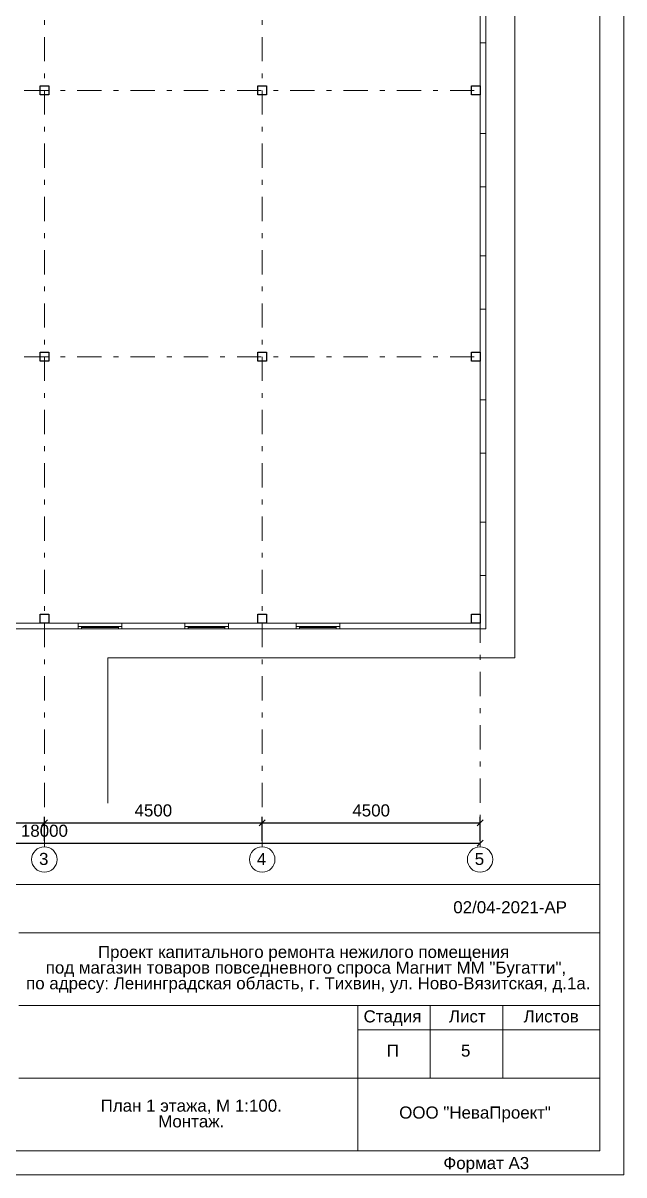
# Model space of a CAD drawing. Header units: metres. Extents: x 34 to 166, y -166 to -111.
# Drawn here: x 115.52 to 127.93, y -160.99 to -137.21 of the extents above; entities that cross this region are included whole.
import ezdxf
from ezdxf.enums import TextEntityAlignment as Align

# ---------------------------------------------------------------- set-up
doc = ezdxf.new("R2010")
doc.units = ezdxf.units.M
doc.header["$MEASUREMENT"] = 0
doc.linetypes.add('( Dashdot )', pattern=[1.001, 0.5, -0.25, 0.001, -0.25])
doc.styles.add('GOST 2.304', font='CS_Gost2304.shx')
doc.styles.get("Standard").update_dxf_attribs({"font": 'times.ttf'})
doc.styles.add('Style-Arial', font='arial.ttf')
doc.dimstyles.get("Standard").update_dxf_attribs({"dimtxt": 0.18, "dimasz": 0.18, "dimexe": 0.18, "dimexo": 0.0625, "dimgap": 0.09, "dimtad": 0, "dimtih": 1, "dimtoh": 1, "dimdec": 4, "dimzin": 0, "dimdsep": 46, "dimtxsty": 'Standard', "dimcen": 0.09, "dimadec": 0, "dimazin": 0, "dimtfac": 1, "dimtdec": 4, "dimtofl": 0, "dimtmove": 0, "dimatfit": 3, "dimfxl": 1, "dimtolj": 1, "dimtzin": 0, "dimarcsym": 0})

# ---------------------------------------------------------------- blocks, each defined once
blk = doc.blocks.new('*U9')
at = {"color": 7, "linetype": 'Continuous', "lineweight": 13, "flags": 128}
for points in [[(0.025, 0.45), (0.025, 0.38), (-0.025, 0.38), (-0.025, 0.45), (0.025, 0.45)], [(0.025, -0.38), (0.025, -0.45), (-0.025, -0.45), (-0.025, -0.38), (0.025, -0.38)]]:
    blk.add_lwpolyline(points, close=True, dxfattribs=at)
at = {"color": 7, "linetype": 'Continuous', "lineweight": 0, "flags": 128}
blk.add_lwpolyline([(0, -0.38), (0, 0.38), (-0.025, 0.38), (-0.025, -0.38), (0, -0.38)], close=True, dxfattribs=at)
blk = doc.blocks.new('*U216')
at = {"color": 7, "linetype": 'Continuous', "lineweight": 13}
for p, q in [((14.013, 20.002), (14.013, -19.998)), ((-4.487, -14.498), (14.013, -14.498)), ((2.013, -15.498), (14.013, -15.498)), ((2.013, -16.998), (14.013, -16.998)), ((9.013, -17.498), (14.013, -17.498)), ((2.013, -18.498), (14.013, -18.498)), ((-12.926, -19.998), (14.013, -19.998))]:
    blk.add_line(p, q, dxfattribs=at)
at = {"color": 7, "linetype": 'Continuous', "lineweight": 0, "flags": 128}
blk.add_lwpolyline([(14.513, 20.502), (-14.487, 20.502), (-14.487, -20.498), (14.513, -20.498), (14.513, 20.502)], close=True, dxfattribs=at)
at = {"color": 7, "linetype": 'Continuous', "lineweight": 13, "flags": 128}
for points in [[(9.013, -16.998), (9.013, -19.998)], [(10.513, -16.998), (10.513, -18.498)], [(12.013, -16.998), (12.013, -18.498)]]:
    blk.add_lwpolyline(points, dxfattribs=at)
at = {"color": 7, "linetype": 'Continuous', "lineweight": 0, "style": 'Style-Arial'}
for s, p in [('Стадия', (9.731, -17.223)), ('Лист', (11.276, -17.223)), ('Листов', (13.009, -17.223)), ('ООО "НеваПроект"', (11.436, -19.209)), ('Формат А3', (11.669, -20.252))]:
    blk.add_text(s, height=0.25, dxfattribs=at).set_placement(p, align=Align.MIDDLE_CENTER)
blk = doc.blocks.new('_Oblique')
at = {"color": 0, "linetype": 'ByBlock', "lineweight": -2}
blk.add_line((0.5, 0.5), (-0.5, -0.5), dxfattribs=at)
blk = doc.blocks.new('*D1086')
at = {"color": 0, "linetype": 'Continuous', "lineweight": -2, "transparency": 16777216}
for p, q in [((106.957, -154.091), (106.957, -154.015)), ((106.957, -154.14), (124.957, -154.14)), ((124.957, -154.091), (124.957, -154.015))]:
    blk.add_line(p, q, dxfattribs=at)
at = {"layer": 'Defpoints', "color": 0, "linetype": 'Continuous', "lineweight": 30, "transparency": 16777216}
for p in [(124.957, -154.14), (106.957, -154.216), (124.957, -154.216)]:
    blk.add_point(p, dxfattribs=at)
at = {"color": 0, "linetype": 'Continuous', "lineweight": -2, "transparency": 16777216, "xscale": 0.125, "yscale": 0.125, "zscale": 0.125, "rotation": 180}
blk.add_blockref('_Oblique', (106.957, -154.14), dxfattribs=at)
at = {"color": 0, "linetype": 'Continuous', "lineweight": -2, "transparency": 16777216, "xscale": 0.125, "yscale": 0.125, "zscale": 0.125}
blk.add_blockref('_Oblique', (124.957, -154.14), dxfattribs=at)
at = {"color": 0, "linetype": 'Continuous', "lineweight": 0, "transparency": 16777216, "insert": (115.957, -153.887), "char_height": 0.25, "attachment_point": 5, "style": 'Style-Arial'}
blk.add_mtext('\\A1;18000', dxfattribs=at)
blk = doc.blocks.new('*D1087')
at = {"color": 0, "linetype": 'Continuous', "lineweight": -2, "transparency": 16777216}
for p, q in [((111.457, -154.091), (111.457, -153.595)), ((115.957, -154.091), (115.957, -153.595)), ((111.457, -153.72), (115.957, -153.72))]:
    blk.add_line(p, q, dxfattribs=at)
at = {"layer": 'Defpoints', "color": 0, "linetype": 'Continuous', "lineweight": 30, "transparency": 16777216}
for p in [(115.957, -153.72), (111.457, -154.216), (115.957, -154.216)]:
    blk.add_point(p, dxfattribs=at)
at = {"color": 0, "linetype": 'Continuous', "lineweight": -2, "transparency": 16777216, "xscale": 0.125, "yscale": 0.125, "zscale": 0.125, "rotation": 180}
blk.add_blockref('_Oblique', (111.457, -153.72), dxfattribs=at)
at = {"color": 0, "linetype": 'Continuous', "lineweight": -2, "transparency": 16777216, "xscale": 0.125, "yscale": 0.125, "zscale": 0.125}
blk.add_blockref('_Oblique', (115.957, -153.72), dxfattribs=at)
at = {"color": 0, "linetype": 'Continuous', "lineweight": 0, "transparency": 16777216, "insert": (113.707, -153.467), "char_height": 0.25, "attachment_point": 5, "style": 'Style-Arial'}
blk.add_mtext('\\A1;4500', dxfattribs=at)
blk = doc.blocks.new('*D1088')
at = {"color": 0, "linetype": 'Continuous', "lineweight": -2, "transparency": 16777216}
for p, q in [((115.957, -154.091), (115.957, -153.595)), ((120.457, -154.091), (120.457, -153.595)), ((115.957, -153.72), (120.457, -153.72))]:
    blk.add_line(p, q, dxfattribs=at)
at = {"layer": 'Defpoints', "color": 0, "linetype": 'Continuous', "lineweight": 30, "transparency": 16777216}
for p in [(120.457, -153.72), (115.957, -154.216), (120.457, -154.216)]:
    blk.add_point(p, dxfattribs=at)
at = {"color": 0, "linetype": 'Continuous', "lineweight": -2, "transparency": 16777216, "xscale": 0.125, "yscale": 0.125, "zscale": 0.125, "rotation": 180}
blk.add_blockref('_Oblique', (115.957, -153.72), dxfattribs=at)
at = {"color": 0, "linetype": 'Continuous', "lineweight": -2, "transparency": 16777216, "xscale": 0.125, "yscale": 0.125, "zscale": 0.125}
blk.add_blockref('_Oblique', (120.457, -153.72), dxfattribs=at)
at = {"color": 0, "linetype": 'Continuous', "lineweight": 0, "transparency": 16777216, "insert": (118.207, -153.467), "char_height": 0.25, "attachment_point": 5, "style": 'Style-Arial'}
blk.add_mtext('\\A1;4500', dxfattribs=at)
blk = doc.blocks.new('*D1089')
at = {"color": 0, "linetype": 'Continuous', "lineweight": -2, "transparency": 16777216}
for p, q in [((120.457, -154.091), (120.457, -153.595)), ((124.957, -154.091), (124.957, -153.595)), ((120.457, -153.72), (124.957, -153.72))]:
    blk.add_line(p, q, dxfattribs=at)
at = {"layer": 'Defpoints', "color": 0, "linetype": 'Continuous', "lineweight": 30, "transparency": 16777216}
for p in [(124.957, -153.72), (120.457, -154.216), (124.957, -154.216)]:
    blk.add_point(p, dxfattribs=at)
at = {"color": 0, "linetype": 'Continuous', "lineweight": -2, "transparency": 16777216, "xscale": 0.125, "yscale": 0.125, "zscale": 0.125, "rotation": 180}
blk.add_blockref('_Oblique', (120.457, -153.72), dxfattribs=at)
at = {"color": 0, "linetype": 'Continuous', "lineweight": -2, "transparency": 16777216, "xscale": 0.125, "yscale": 0.125, "zscale": 0.125}
blk.add_blockref('_Oblique', (124.957, -153.72), dxfattribs=at)
at = {"color": 0, "linetype": 'Continuous', "lineweight": 0, "transparency": 16777216, "insert": (122.707, -153.467), "char_height": 0.25, "attachment_point": 5, "style": 'Style-Arial'}
blk.add_mtext('\\A1;4500', dxfattribs=at)

msp = doc.modelspace()

# ---------------------------------------------------------------- linework, layer by layer
at = {"color": 1, "linetype": '( Dashdot )', "lineweight": 0}
for p, q in [((124.95666554, -122.00613779), (124.95666554, -154.21613779)), ((115.95666554, -122.09613779), (115.95666554, -154.21613779)), ((120.45666554, -122.09613779), (120.45666554, -154.21613779)), ((102.33666554, -138.59613779), (124.95666554, -138.59613779)), ((102.33666554, -144.09613779), (124.95666554, -144.09613779)), ((102.33666554, -149.59613779), (124.95666554, -149.59613779))]:
    msp.add_line(p, q, dxfattribs=at)
at = {"color": 7, "linetype": 'Continuous', "lineweight": 0}
for p, q in [((125.67666554, -150.31613779), (125.67666554, -132.46613779)), ((117.26666554, -150.31613779), (125.67666554, -150.31613779)), ((117.26666554, -153.31613779), (117.26666554, -150.31613779))]:
    msp.add_line(p, q, dxfattribs=at)
at = {"color": 7, "linetype": 'Continuous', "lineweight": 13}
for p, q in [((124.95666554, -137.61613779), (125.07666554, -137.61613779)), ((124.95666554, -139.48613779), (124.95666554, -137.61613779)), ((125.07666554, -139.48613779), (125.07666554, -137.61613779)), ((124.95666554, -139.48613779), (125.07666554, -139.48613779)), ((124.95666554, -140.58613779), (125.07666554, -140.58613779)), ((124.95666554, -142.01613779), (124.95666554, -140.58613779)), ((125.07666554, -142.01613779), (125.07666554, -140.58613779)), ((124.95666554, -142.01613779), (125.07666554, -142.01613779)), ((124.95666554, -144.98613779), (124.95666554, -143.11613779)), ((124.95666554, -143.11613779), (125.07666554, -143.11613779)), ((125.07666554, -144.98613779), (125.07666554, -143.11613779)), ((124.95666554, -144.98613779), (125.07666554, -144.98613779)), ((124.95666554, -146.08613779), (125.07666554, -146.08613779)), ((124.95666554, -147.51613779), (124.95666554, -146.08613779)), ((125.07666554, -147.51613779), (125.07666554, -146.08613779)), ((124.95666554, -147.51613779), (125.07666554, -147.51613779)), ((124.95666554, -149.59613779), (124.95666554, -148.61613779)), ((124.95666554, -148.61613779), (125.07666554, -148.61613779)), ((125.07666554, -149.71613779), (125.07666554, -148.61613779)), ((115.25666554, -149.59613779), (116.65666554, -149.59613779)), ((116.65666554, -149.59613779), (116.65666554, -149.71613779)), ((117.55666554, -149.59613779), (117.55666554, -149.71613779)), ((117.55666554, -149.59613779), (118.85666554, -149.59613779)), ((118.85666554, -149.59613779), (118.85666554, -149.71613779)), ((119.75666554, -149.59613779), (119.75666554, -149.71613779)), ((119.75666554, -149.59613779), (121.15666554, -149.59613779)), ((121.15666554, -149.59613779), (121.15666554, -149.71613779)), ((122.05666554, -149.59613779), (122.05666554, -149.71613779)), ((122.05666554, -149.59613779), (124.95666554, -149.59613779)), ((115.25666554, -149.71613779), (116.65666554, -149.71613779)), ((117.55666554, -149.71613779), (118.85666554, -149.71613779)), ((119.75666554, -149.71613779), (121.15666554, -149.71613779)), ((122.05666554, -149.71613779), (125.07666554, -149.71613779))]:
    msp.add_line(p, q, dxfattribs=at)
at = {"color": 7, "linetype": 'Continuous', "lineweight": 0, "flags": 128}
for points in [[(124.95666554, -136.51613779), (125.07666554, -136.51613779), (125.07666554, -137.61613779), (124.95666554, -137.61613779), (124.95666554, -136.51613779)], [(124.95666554, -139.48613779), (125.07666554, -139.48613779), (125.07666554, -140.58613779), (124.95666554, -140.58613779), (124.95666554, -139.48613779)], [(124.95666554, -142.01613779), (125.07666554, -142.01613779), (125.07666554, -143.11613779), (124.95666554, -143.11613779), (124.95666554, -142.01613779)], [(124.95666554, -144.98613779), (125.07666554, -144.98613779), (125.07666554, -146.08613779), (124.95666554, -146.08613779), (124.95666554, -144.98613779)], [(124.95666554, -147.51613779), (125.07666554, -147.51613779), (125.07666554, -148.61613779), (124.95666554, -148.61613779), (124.95666554, -147.51613779)], [(117.55666554, -149.59613779), (117.55666554, -149.71613779), (116.65666554, -149.71613779), (116.65666554, -149.59613779), (117.55666554, -149.59613779)], [(119.75666554, -149.59613779), (119.75666554, -149.71613779), (118.85666554, -149.71613779), (118.85666554, -149.59613779), (119.75666554, -149.59613779)], [(122.05666554, -149.59613779), (122.05666554, -149.71613779), (121.15666554, -149.71613779), (121.15666554, -149.59613779), (122.05666554, -149.59613779)]]:
    msp.add_lwpolyline(points, close=True, dxfattribs=at)
at = {"lineweight": 30, "flags": 128}
for points in [[(115.86666554, -138.50613779), (116.04666554, -138.50613779), (116.04666554, -138.68613779), (115.86666554, -138.68613779), (115.86666554, -138.50613779)], [(120.36666554, -138.50613779), (120.54666554, -138.50613779), (120.54666554, -138.68613779), (120.36666554, -138.68613779), (120.36666554, -138.50613779)], [(124.77666554, -138.50613779), (124.95666554, -138.50613779), (124.95666554, -138.68613779), (124.77666554, -138.68613779), (124.77666554, -138.50613779)], [(115.86666554, -144.00613779), (116.04666554, -144.00613779), (116.04666554, -144.18613779), (115.86666554, -144.18613779), (115.86666554, -144.00613779)], [(120.36666554, -144.00613779), (120.54666554, -144.00613779), (120.54666554, -144.18613779), (120.36666554, -144.18613779), (120.36666554, -144.00613779)], [(124.77666554, -144.00613779), (124.95666554, -144.00613779), (124.95666554, -144.18613779), (124.77666554, -144.18613779), (124.77666554, -144.00613779)], [(115.86666554, -149.41613779), (116.04666554, -149.41613779), (116.04666554, -149.59613779), (115.86666554, -149.59613779), (115.86666554, -149.41613779)], [(120.36666554, -149.41613779), (120.54666554, -149.41613779), (120.54666554, -149.59613779), (120.36666554, -149.59613779), (120.36666554, -149.41613779)], [(124.77666554, -149.41613779), (124.95666554, -149.41613779), (124.95666554, -149.59613779), (124.77666554, -149.59613779), (124.77666554, -149.41613779)]]:
    msp.add_lwpolyline(points, close=True, dxfattribs=at)
at = {"color": 7, "linetype": 'Continuous', "lineweight": 13}
for centre in [(115.95666554, -154.47949323), (120.45666554, -154.47949323), (124.95666554, -154.47949323)]:
    msp.add_circle(centre, 0.26335544, dxfattribs=at)

# ---------------------------------------------------------------- block references
msp.add_blockref('*U216', (113.41589045, -140.49590205), dxfattribs=at)
at = {"color": 7, "linetype": 'Continuous', "lineweight": 13, "rotation": 270}
for p in [(117.10670639, -149.6911746), (119.30670639, -149.6911746), (121.60670639, -149.6911746)]:
    msp.add_blockref('*U9', p, dxfattribs=at)

# ---------------------------------------------------------------- texts
at = {"color": 7, "linetype": 'Continuous', "lineweight": 30, "style": 'Style-Arial'}
for s, p in [('3', (115.84621012, -154.34278008)), ('4', (120.34621012, -154.34278008)), ('5', (124.84621012, -154.34278008))]:
    msp.add_text(s, height=0.25, dxfattribs=at).set_placement(p, align=Align.TOP_LEFT)
at = {"color": 7, "linetype": 'Continuous', "lineweight": 13, "style": 'Style-Arial'}
msp.add_text('02/04-2021-АР', height=0.25, dxfattribs=at).set_placement((125.57766248, -155.34029567), align=Align.TOP_CENTER)
at = {"color": 7, "linetype": 'Continuous', "lineweight": 13, "char_height": 0.25, "line_spacing_factor": 0.776524, "style": 'Style-Arial'}
for s, insert, attachment_point in [('Проект капитального ремонта нежилого помещения\\P под магазин товаров повседневного спроса Магнит ММ "Бугатти",\\P  по адресу: Ленинградская область, г. Тихвин, ул. Ново-Вязитская, д.1а.', (121.31067501, -156.26250002), 2), ('План 1 этажа, М 1:100.\\PМонтаж.\\P', (118.99110982, -159.72612045), 5)]:
    msp.add_mtext(s, dxfattribs=dict(at, insert=insert, attachment_point=attachment_point))
at = {"color": 7, "linetype": 'Continuous', "lineweight": 0, "char_height": 0.25, "attachment_point": 5, "line_spacing_factor": 0.72, "style": 'GOST 2.304'}
for s, insert in [('\\fArial|b0|i0|c204204|p39;П', (123.15432984, -158.42719638)), ('\\fArial|b0|i0|c204204|p39;5', (124.6596288, -158.42719638))]:
    msp.add_mtext(s, dxfattribs=dict(at, insert=insert))

# ---------------------------------------------------------------- dimensions: what is measured, and where the dimension line sits
at = {"color": 5, "linetype": 'Continuous', "lineweight": 0}
for base, p1, p2, picture, middle in [((115.95666554, -153.71970555), (111.45666554, -154.21613779), (115.95666554, -154.21613779), '*D1087', (113.70666554, -153.4670623)), ((120.45666554, -153.71970555), (115.95666554, -154.21613779), (120.45666554, -154.21613779), '*D1088', (118.20666554, -153.4670623)), ((124.95666554, -153.71970555), (120.45666554, -154.21613779), (124.95666554, -154.21613779), '*D1089', (122.70666554, -153.4670623)), ((124.95666554, -154.13952826), (106.95666554, -154.21613779), (124.95666554, -154.21613779), '*D1086', (115.95666554, -153.88688501))]:
    dim = msp.add_linear_dim(base=base, p1=p1, p2=p2, dimstyle='Standard', override={"dimtxt": 0.25, "dimasz": 0.125, "dimexe": 0.125, "dimexo": 0.125, "dimgap": 0.125, "dimtad": 1, "dimtih": 0, "dimtoh": 0, "dimlfac": 1000, "dimzin": 11, "dimtxsty": 'Style-Arial', "dimblk": 'Oblique', "dimfrac": 2, "dimtzin": 11}, dxfattribs=at)
    dim.commit()
    dim.dimension.update_dxf_attribs({"geometry": picture, "text_midpoint": middle})

doc.saveas('drawing.dxf')
